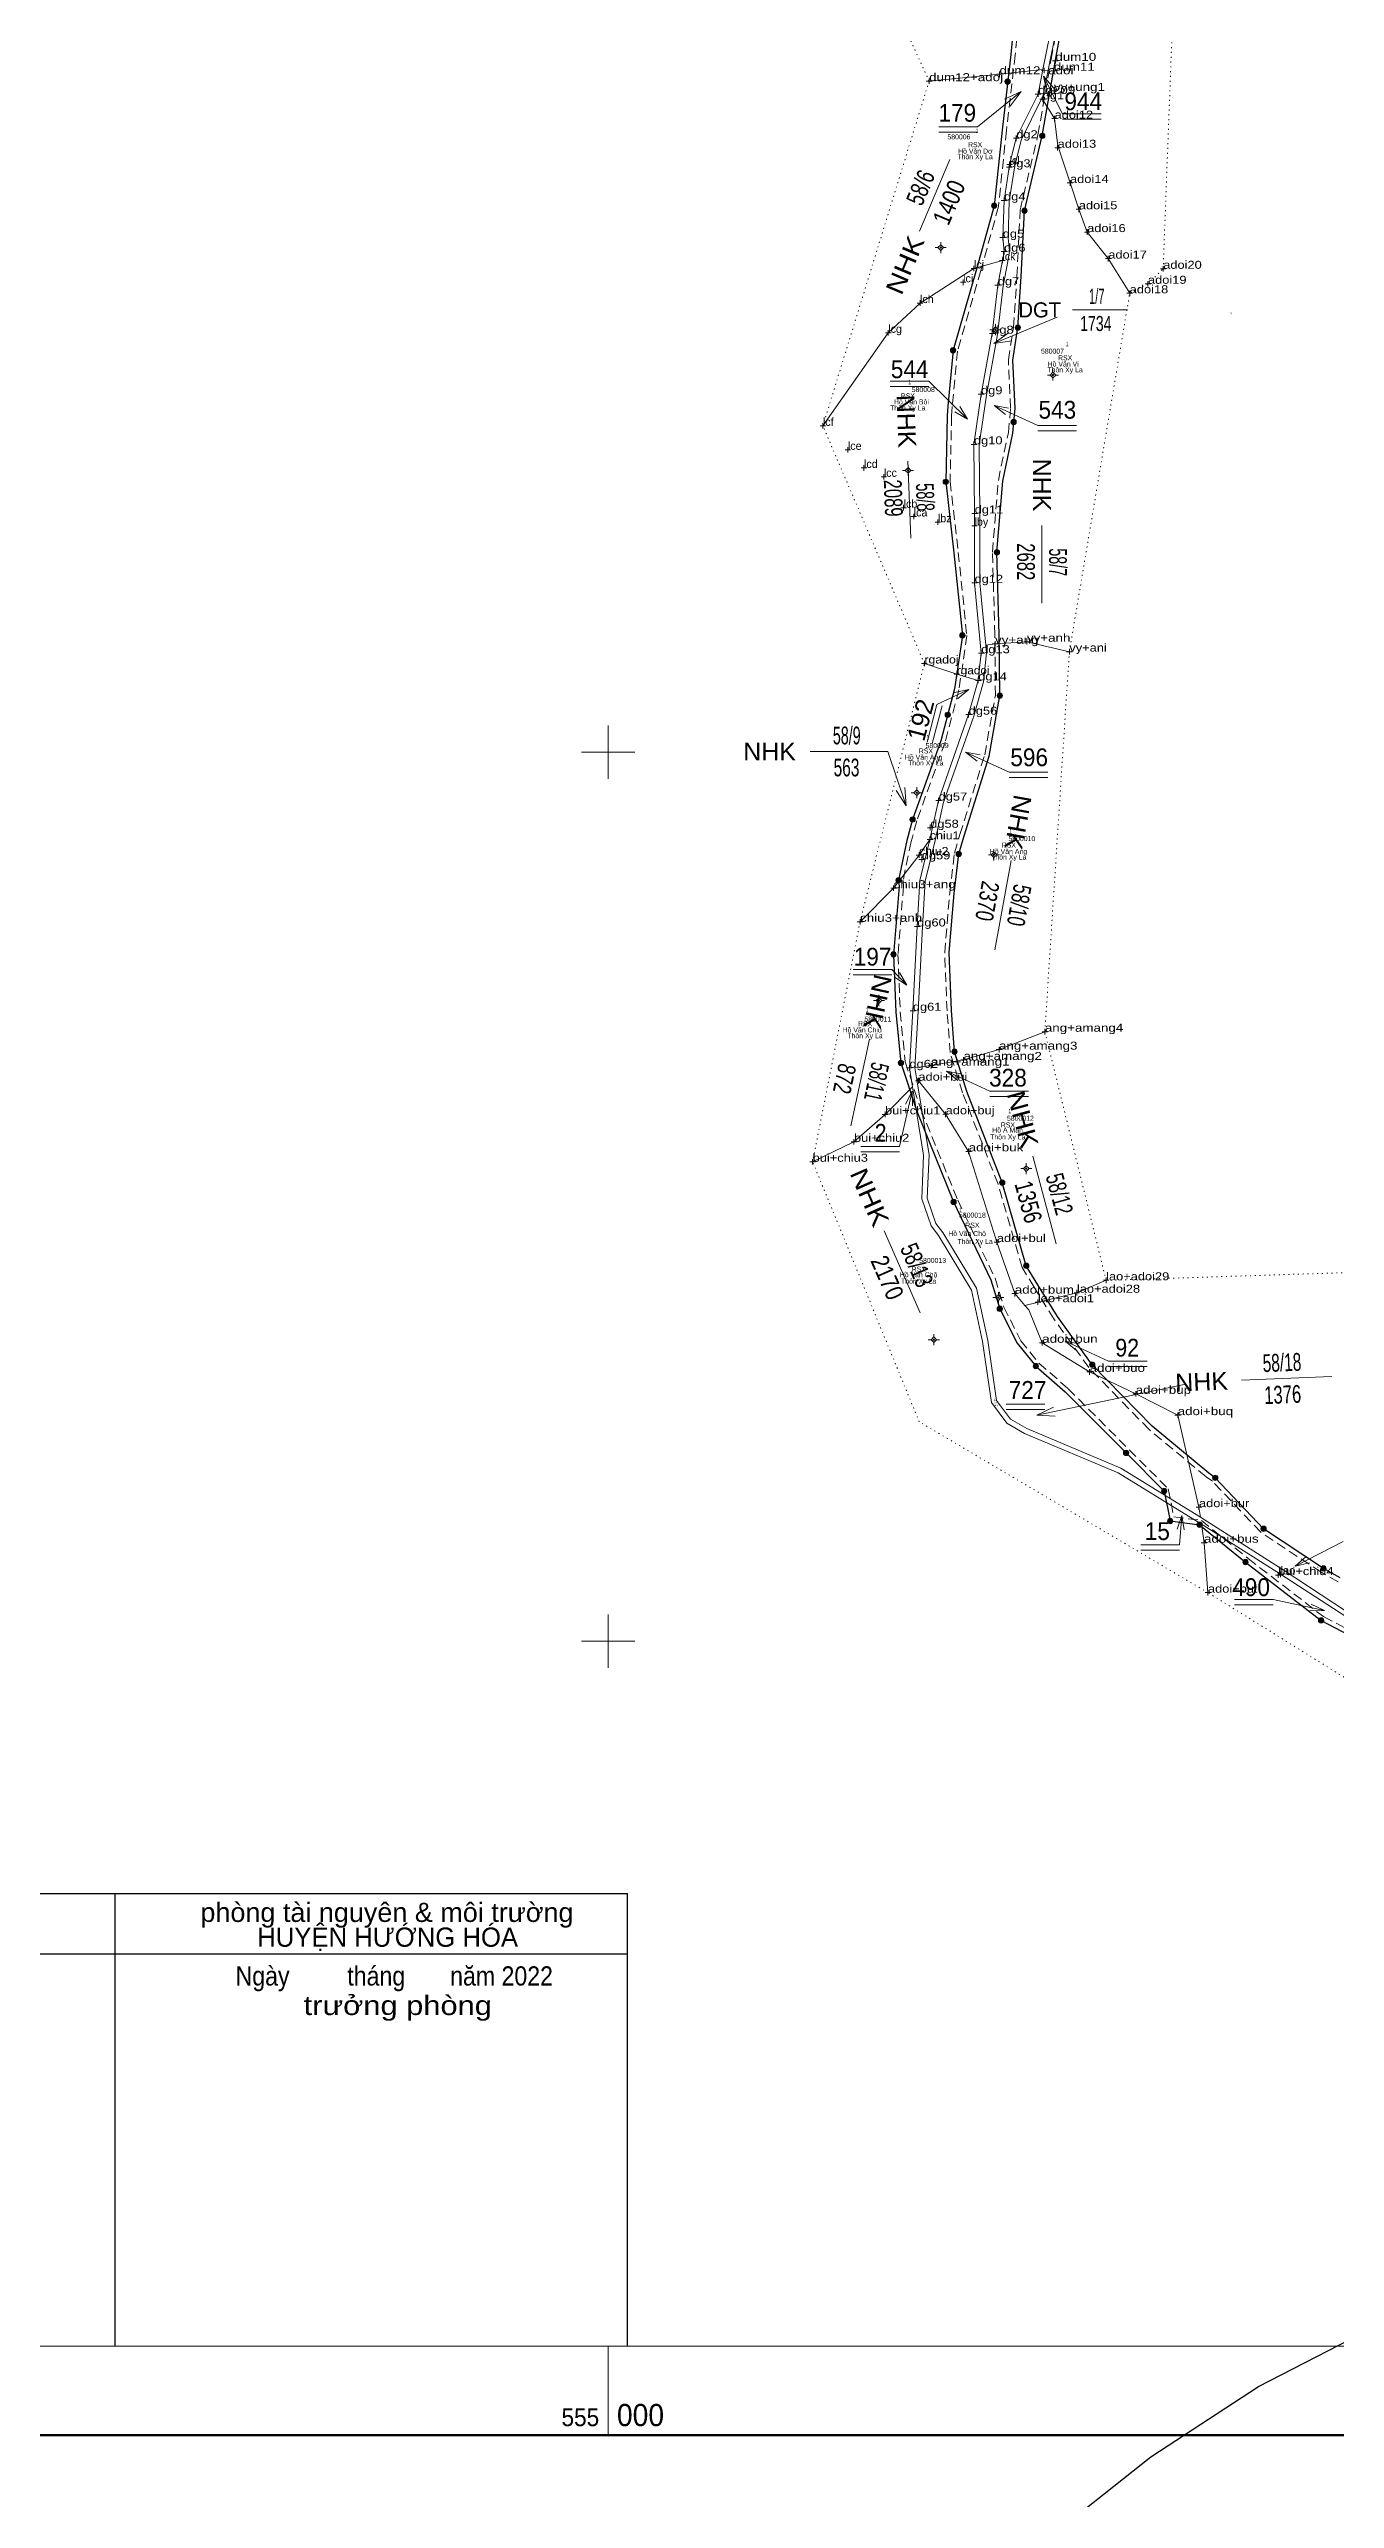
# Model space of a CAD drawing. Header units: metres. Extents: x 549871 to 1817996, y 554690 to 1819539.
# Drawn here: x 554874 to 555164, y 1817207 to 1817758 of the extents above; entities that cross this region are included whole.
import ezdxf
from ezdxf.enums import TextEntityAlignment as Align

# ---------------------------------------------------------------- set-up
doc = ezdxf.new("R2010")
doc.units = ezdxf.units.M
doc.header["$LTSCALE"] = 0.72
doc.linetypes.add('DOTTED', pattern=[1.5, 0.3, -1.2])
doc.linetypes.add('MEDIUM_DASHED', pattern=[4.5, 3, -1.5])
for name, color, linetype, lineweight in [('10', 7, 'Continuous', 13), ('11', 7, 'Continuous', 13), ('12', 7, 'Continuous', 13), ('13', 7, 'Continuous', 13), ('31', 7, 'Continuous', 25), ('50', 7, 'Continuous', 25), ('6', 7, 'Continuous', 13), ('60', 7, 'MEDIUM_DASHED', 13), ('61', 7, 'Continuous', 13), ('62', 7, 'Continuous', 13), ('63', 7, 'Continuous', 13)]:
    doc.layers.add(name, color=color, linetype=linetype, lineweight=lineweight)
for name, color, linetype in [('22', 7, 'Continuous'), ('40', 7, 'Continuous'), ('41', 7, 'Continuous'), ('42', 7, 'Continuous'), ('43', 7, 'Continuous'), ('44', 7, 'Continuous'), ('5', 7, 'Continuous')]:
    doc.layers.add(name, color=color, linetype=linetype)

msp = doc.modelspace()

# ---------------------------------------------------------------- hatches: boundary and pattern name
at = {"layer": '11'}
for points in [[(555075.0098, 1817713.53, 1), (555074.7098, 1817713.53, 1)], [(555087.3098, 1817695.06, 1), (555087.0097, 1817695.06, 1)], [(555100.2698, 1817684.87, 1), (555099.9698, 1817684.87, 1)], [(555067.6498, 1817663.42, 1), (555067.3498, 1817663.42, 1)], [(555069.6198, 1817590.91, 1), (555069.3198, 1817590.91, 1)], [(555086.9797, 1817576.94, 1), (555086.6797, 1817576.94, 1)], [(555061.0997, 1817544.15, 1), (555060.7997, 1817544.15, 1)], [(555094.2498, 1817506.35, 1), (555093.9498, 1817506.35, 1)], [(555087.9697, 1817477.32, 1), (555087.6697, 1817477.32, 1)], [(555073.4598, 1817467.86, 1), (555073.1598, 1817467.86, 1)]]:
    msp.add_hatch(color=256, dxfattribs=at).paths.add_polyline_path(points)
at = {"layer": '61'}
for points in [[(555090.5058, 1817750.8812, 1), (555089.305, 1817750.8812, 1)], [(555098.319, 1817738.6758, 1), (555097.1182, 1817738.6758, 1)], [(555087.475, 1817722.9409, 1), (555086.2742, 1817722.9409, 1)], [(555094.3136, 1817721.8169, 1), (555093.1128, 1817721.8169, 1)], [(555092.815, 1817695.5404, 1), (555091.6142, 1817695.5404, 1)], [(555078.2202, 1817690.4417, 1), (555077.0194, 1817690.4417, 1)], [(555091.868, 1817674.29, 1), (555090.6672, 1817674.29, 1)], [(555076.5813, 1817660.8359, 1), (555075.3805, 1817660.8359, 1)], [(555088.1058, 1817644.9903, 1), (555086.905, 1817644.9903, 1)], [(555080.3234, 1817626.2963, 1), (555079.1226, 1817626.2963, 1)], [(555088.7605, 1817612.739, 1), (555087.5597, 1817612.739, 1)], [(555077.0291, 1817608.4198, 1), (555075.8283, 1817608.4198, 1)], [(555069.1159, 1817584.8856, 1), (555067.9151, 1817584.8856, 1)], [(555079.5001, 1817577.1305, 1), (555078.2993, 1817577.1305, 1)], [(555065.973, 1817571.2253, 1), (555064.7722, 1817571.2253, 1)], [(555064.8367, 1817554.5341, 1), (555063.6359, 1817554.5341, 1)], [(555066.4995, 1817530.116, 1), (555065.2987, 1817530.116, 1)], [(555078.5484, 1817532.6256, 1), (555077.3475, 1817532.6256, 1)], [(555089.2996, 1817503.1952, 1), (555088.0988, 1817503.1952, 1)], [(555078.3619, 1817498.8369, 1), (555077.1611, 1817498.8369, 1)], [(555094.7099, 1817484.4892, 1), (555093.5091, 1817484.4892, 1)], [(555088.7386, 1817474.8064, 1), (555087.5377, 1817474.8064, 1)], [(555096.8489, 1817461.9122, 1), (555095.6481, 1817461.9122, 1)], [(555109.5517, 1817462.2256, 1), (555108.3509, 1817462.2256, 1)], [(555117.1663, 1817442.375, 1), (555115.9654, 1817442.375, 1)], [(555137.2394, 1817436.787, 1), (555136.0386, 1817436.787, 1)], [(555125.7297, 1817433.8108, 1), (555124.5289, 1817433.8108, 1)], [(555127.0929, 1817427.0656, 1), (555125.8921, 1817427.0656, 1)], [(555133.7062, 1817426.239, 1), (555132.5053, 1817426.239, 1)], [(555148.1137, 1817425.3166, 1), (555146.9129, 1817425.3166, 1)], [(555144.0425, 1817417.8319, 1), (555142.8417, 1817417.8319, 1)], [(555161.5905, 1817416.3977, 1), (555160.3897, 1817416.3977, 1)], [(555161.055, 1817404.7031, 1), (555159.8542, 1817404.7031, 1)]]:
    msp.add_hatch(color=256, dxfattribs=at).paths.add_polyline_path(points)

# ---------------------------------------------------------------- linework, layer by layer
at = {"layer": '10', "linetype": 'DOTTED'}
for p, q in [((555072.23, 1817750.97), (555048.43, 1817803.76)), ((555072.23, 1817750.97), (555048.34, 1817673.43)), ((555103.8, 1817622.63), (555117.38, 1817703.26)), ((555071.18, 1817619.97), (555048.34, 1817673.43)), ((555056.71, 1817561.86), (555071.18, 1817619.97)), ((555103.8, 1817622.63), (555098.28, 1817537.13)), ((555056.71, 1817561.86), (555046.03, 1817507.88)), ((555112.07, 1817481.21), (555098.28, 1817537.13))]:
    msp.add_line(p, q, dxfattribs=at)
at = {"layer": '10'}
for p, q in [((555086.79, 1817691.94), (555101.08, 1817697.85)), ((555067.09, 1817587.93), (555062.95, 1817600.18)), ((555096.52, 1817450.84), (555129.64, 1817457.81))]:
    msp.add_line(p, q, dxfattribs=at)
at = {"layer": '10', "linetype": 'DOTTED'}
for points in [[(555117.38, 1817703.26), (555121.49, 1817705.38), (555124.91, 1817708.76), (555128.17, 1817795.15), (555098.77, 1817834.73)], [(555134.99, 1817410.95), (555070.01, 1817449.39), (555046.03, 1817507.88)], [(555112.07, 1817481.21), (555194.81, 1817483.86), (555230.31, 1817476.88), (555242.77, 1817476.03)], [(555257.89, 1817377.42), (555177.5, 1817384.54), (555134.99, 1817410.95)]]:
    msp.add_lwpolyline(points, dxfattribs=at)
at = {"layer": '10'}
for points in [[(555068.08, 1817824.15), (555075.27, 1817820.19), (555088.89, 1817809.67), (555093.11, 1817805.69), (555095.35, 1817802.08), (555097.66, 1817795.16), (555098.94, 1817787.48), (555099.08, 1817778.51), (555099, 1817770.65), (555099.47, 1817761.73), (555097.86, 1817753.63)], [(555072.19, 1817823.25), (555075.93, 1817821.2), (555089.67, 1817810.58), (555094.05, 1817806.46), (555096.45, 1817802.6), (555098.83, 1817795.45), (555100.14, 1817787.59), (555100.28, 1817778.51), (555100.2, 1817770.68), (555100.67, 1817761.65), (555097.84, 1817747.54), (555097.63, 1817747.11)], [(555072.23, 1817750.97), (555088.08, 1817752.52), (555097.86, 1817753.63)], [(555088.74, 1817710.66), (555089.1, 1817712.62), (555088.81, 1817715.77), (555089.11, 1817724.14), (555090.24, 1817731.6), (555090.35, 1817732.26), (555091.85, 1817738.13), (555096.76, 1817748.07), (555097.86, 1817753.63)], [(555085.01, 1817624.09), (555083.66, 1817638.12), (555083.69, 1817653.74), (555083.53, 1817669.19), (555085.12, 1817680.37), (555087.63, 1817693.95), (555088.88, 1817704.92), (555089.92, 1817710.44), (555090.3, 1817712.73), (555090.01, 1817715.73), (555090.29, 1817723.96), (555091.51, 1817731.96), (555092.98, 1817737.71), (555097.63, 1817747.11)], [(555097.63, 1817747.11), (555100.47, 1817742.54), (555101.2, 1817736.4), (555103.95, 1817728.07), (555105.93, 1817722.15), (555107.8, 1817717.02), (555112.56, 1817711.06), (555117.38, 1817703.26)], [(555048.34, 1817673.43), (555063.05, 1817694.36), (555070.21, 1817701.05), (555082.33, 1817708.84), (555088.74, 1817710.66)], [(555088.74, 1817710.66), (555087.69, 1817705.06), (555086.45, 1817694.17), (555083.93, 1817680.54), (555082.33, 1817669.27), (555082.49, 1817653.72), (555082.47, 1817650.95), (555082.46, 1817638.12), (555083.97, 1817622.28), (555083.3, 1817616.17)], [(555090.87, 1817692.54), (555086.79, 1817691.94), (555090.1, 1817694.39)], [(555085.01, 1817624.09), (555085.17, 1817622.4), (555084.46, 1817615.85), (555082.29, 1817608.14), (555075.51, 1817588.75), (555073.61, 1817580.15), (555071.32, 1817571.01), (555070.76, 1817560.74), (555069.77, 1817541.79), (555069.02, 1817529.02), (555072.69, 1817529.5), (555079.97, 1817530.78), (555087.97, 1817533.1), (555098.28, 1817537.13)], [(555085.01, 1817624.09), (555087.08, 1817624.39), (555094.26, 1817624.86), (555103.8, 1817622.63)], [(555083.3, 1817616.17), (555078.48, 1817617.55), (555071.18, 1817619.97)], [(555083.3, 1817616.17), (555081.14, 1817608.46), (555074.38, 1817589.14), (555072.44, 1817580.41)], [(555066.76, 1817592.04), (555067.09, 1817587.93), (555064.86, 1817591.4)], [(555072.44, 1817580.41), (555069.98, 1817576.89), (555064.25, 1817569.42), (555056.71, 1817561.86)], [(555072.44, 1817580.41), (555070.13, 1817571.19), (555069.56, 1817560.81), (555068.58, 1817541.86), (555067.81, 1817529.01)], [(555151.3, 1817415.07), (555133.93, 1817426.11), (555133.51, 1817426.37), (555114.81, 1817437.87), (555093.67, 1817446.76), (555089.76, 1817449.04), (555086.28, 1817453.69), (555084.28, 1817467.45), (555081.76, 1817479.01), (555074.37, 1817491.27), (555072.67, 1817493.45), (555070.62, 1817499.52), (555071.01, 1817509.39), (555068.5, 1817524.77), (555067.81, 1817529.01)], [(555151.95, 1817416.08), (555134.56, 1817427.13), (555133.29, 1817427.91), (555115.36, 1817438.94), (555094.2, 1817447.84), (555090.57, 1817449.96), (555087.42, 1817454.16), (555085.46, 1817467.66), (555082.89, 1817479.46), (555075.36, 1817491.96), (555073.74, 1817494.03), (555071.83, 1817499.69), (555072.22, 1817509.46), (555069.55, 1817525.83), (555069.4, 1817526.73), (555069.02, 1817529.02)], [(555069.4, 1817526.73), (555069.83, 1817526.11), (555075.96, 1817518.56), (555081.13, 1817510.22), (555087.48, 1817489.82), (555091.52, 1817478.22), (555093.78, 1817475.57)], [(555046.03, 1817507.88), (555055.34, 1817512.37), (555062.33, 1817518.53), (555068.5, 1817524.77)], [(555093.78, 1817475.57), (555105.5, 1817478.42), (555112.07, 1817481.21)], [(555093.78, 1817475.57), (555094.66, 1817474.55), (555097.69, 1817467.15), (555108.36, 1817460.6), (555118.73, 1817455.67), (555128.18, 1817450.88), (555132.97, 1817430.17), (555133.29, 1817427.91)], [(555100.64, 1817450.68), (555096.52, 1817450.84), (555100.23, 1817452.64)], [(555133.51, 1817426.37), (555134.1, 1817422.19), (555134.99, 1817410.95)], [(555242.9, 1817387.79), (555230.37, 1817395.23), (555221.85, 1817398.56), (555211, 1817399.87), (555199.82, 1817400.36), (555191.06, 1817401.07), (555183.65, 1817402.15), (555175.53, 1817403.83), (555165.79, 1817405.76), (555151.3, 1817415.07)], [(555242.53, 1817390.72), (555230.73, 1817396.16), (555221.97, 1817399.55), (555211.12, 1817400.86), (555191.21, 1817402.06), (555183.8, 1817403.14), (555175.73, 1817404.82), (555166.18, 1817406.7), (555151.95, 1817416.08)]]:
    msp.add_lwpolyline(points, dxfattribs=at)
at = {"layer": '11'}
for p, q in [((555074.23, 1817713.53), (555073.61, 1817713.53)), ((555074.86, 1817714.78), (555074.86, 1817714.15)), ((555074.86, 1817712.9), (555074.86, 1817712.28)), ((555076.11, 1817713.53), (555075.48, 1817713.53)), ((555087.16, 1817696.31), (555087.16, 1817695.68)), ((555086.53, 1817695.06), (555085.91, 1817695.06)), ((555087.16, 1817694.43), (555087.16, 1817693.81)), ((555088.41, 1817695.06), (555087.78, 1817695.06)), ((555099.49, 1817684.87), (555098.87, 1817684.87)), ((555100.12, 1817686.12), (555100.12, 1817685.49)), ((555101.37, 1817684.87), (555100.74, 1817684.87)), ((555100.12, 1817684.24), (555100.12, 1817683.62)), ((555066.87, 1817663.42), (555066.25, 1817663.42)), ((555067.5, 1817664.67), (555067.5, 1817664.04)), ((555067.5, 1817662.79), (555067.5, 1817662.17)), ((555068.75, 1817663.42), (555068.12, 1817663.42)), ((555069.47, 1817592.16), (555069.47, 1817591.53)), ((555068.84, 1817590.91), (555068.22, 1817590.91)), ((555069.47, 1817590.28), (555069.47, 1817589.66)), ((555070.72, 1817590.91), (555070.09, 1817590.91)), ((555086.2, 1817576.94), (555085.58, 1817576.94)), ((555086.83, 1817578.19), (555086.83, 1817577.56)), ((555086.83, 1817576.31), (555086.83, 1817575.69)), ((555088.08, 1817576.94), (555087.45, 1817576.94)), ((555060.32, 1817544.15), (555059.7, 1817544.15)), ((555060.95, 1817545.4), (555060.95, 1817544.77)), ((555060.95, 1817543.52), (555060.95, 1817542.9)), ((555062.2, 1817544.15), (555061.57, 1817544.15)), ((555093.47, 1817506.35), (555092.85, 1817506.35)), ((555094.1, 1817507.6), (555094.1, 1817506.97)), ((555094.1, 1817505.72), (555094.1, 1817505.1)), ((555095.35, 1817506.35), (555094.72, 1817506.35)), ((555087.19, 1817477.32), (555086.57, 1817477.32)), ((555087.82, 1817478.57), (555087.82, 1817477.94)), ((555087.82, 1817476.69), (555087.82, 1817476.07)), ((555089.07, 1817477.32), (555088.44, 1817477.32)), ((555072.69, 1817467.86), (555072.06, 1817467.86)), ((555073.31, 1817469.11), (555073.31, 1817468.48)), ((555073.31, 1817467.23), (555073.31, 1817466.61)), ((555074.56, 1817467.86), (555073.94, 1817467.86))]:
    msp.add_line(p, q, dxfattribs=at)
for points in [[(555074.86, 1817714.15), (555074.23, 1817713.53), (555074.86, 1817712.9), (555075.48, 1817713.53)], [(555087.16, 1817695.68), (555086.53, 1817695.06), (555087.16, 1817694.43), (555087.78, 1817695.06)], [(555100.12, 1817685.49), (555099.49, 1817684.87), (555100.12, 1817684.24), (555100.74, 1817684.87)], [(555067.5, 1817664.04), (555066.87, 1817663.42), (555067.5, 1817662.79), (555068.12, 1817663.42)], [(555069.47, 1817591.53), (555068.84, 1817590.91), (555069.47, 1817590.28), (555070.09, 1817590.91)], [(555086.83, 1817577.56), (555086.2, 1817576.94), (555086.83, 1817576.31), (555087.45, 1817576.94)], [(555060.95, 1817544.77), (555060.32, 1817544.15), (555060.95, 1817543.52), (555061.57, 1817544.15)], [(555094.1, 1817506.97), (555093.47, 1817506.35), (555094.1, 1817505.72), (555094.72, 1817506.35)], [(555087.82, 1817477.94), (555087.19, 1817477.32), (555087.82, 1817476.69), (555088.44, 1817477.32)], [(555073.31, 1817468.48), (555072.69, 1817467.86), (555073.31, 1817467.23), (555073.94, 1817467.86)]]:
    msp.add_lwpolyline(points, close=True, dxfattribs=at)
for centre in [(555074.8598, 1817713.53), (555087.1597, 1817695.06), (555100.1198, 1817684.87), (555067.4998, 1817663.42), (555069.4698, 1817590.91), (555086.8297, 1817576.94), (555060.9497, 1817544.15), (555094.0998, 1817506.35), (555087.8197, 1817477.32), (555073.3098, 1817467.86)]:
    msp.add_circle(centre, 0.15, dxfattribs=at)
at = {"layer": '12'}
for p, q in [((555072.86, 1817750.97), (555071.61, 1817750.97)), ((555072.23, 1817750.34), (555072.23, 1817751.59)), ((555088.7, 1817752.52), (555087.46, 1817752.52)), ((555088.08, 1817751.9), (555088.08, 1817753.15)), ((555100.94, 1817753.32), (555099.7, 1817753.32)), ((555101.27, 1817755.54), (555100.02, 1817755.54)), ((555100.32, 1817752.69), (555100.32, 1817753.94)), ((555100.65, 1817754.92), (555100.65, 1817756.17)), ((555097.39, 1817748.07), (555096.14, 1817748.07)), ((555096.76, 1817747.45), (555096.76, 1817748.7)), ((555098.42, 1817746.9), (555097.17, 1817746.9)), ((555097.8, 1817746.28), (555097.8, 1817747.53)), ((555100.98, 1817748.77), (555099.73, 1817748.77)), ((555100.35, 1817748.14), (555100.35, 1817749.39)), ((555101.09, 1817742.54), (555099.85, 1817742.54)), ((555100.47, 1817741.92), (555100.47, 1817743.16)), ((555092.47, 1817738.13), (555091.23, 1817738.13)), ((555091.85, 1817737.5), (555091.85, 1817738.75)), ((555101.79, 1817735.98), (555100.54, 1817735.98)), ((555101.16, 1817735.36), (555101.16, 1817736.61)), ((555090.87, 1817731.6), (555089.62, 1817731.6)), ((555090.97, 1817732.26), (555089.72, 1817732.26)), ((555090.24, 1817730.97), (555090.24, 1817732.22)), ((555090.35, 1817731.64), (555090.35, 1817732.88)), ((555089.73, 1817724.14), (555088.48, 1817724.14)), ((555089.11, 1817723.52), (555089.11, 1817724.77)), ((555104.58, 1817728.07), (555103.33, 1817728.07)), ((555103.95, 1817727.45), (555103.95, 1817728.7)), ((555106.55, 1817722.15), (555105.3, 1817722.15)), ((555105.93, 1817721.53), (555105.93, 1817722.77)), ((555089.44, 1817715.77), (555088.19, 1817715.77)), ((555089.73, 1817712.62), (555088.48, 1817712.62)), ((555088.81, 1817715.15), (555088.81, 1817716.39)), ((555089.1, 1817711.99), (555089.1, 1817713.24)), ((555108.43, 1817717.02), (555107.18, 1817717.02)), ((555107.8, 1817716.4), (555107.8, 1817717.65)), ((555082.96, 1817708.84), (555081.71, 1817708.84)), ((555082.33, 1817708.22), (555082.33, 1817709.46)), ((555089.36, 1817710.66), (555088.11, 1817710.66)), ((555088.74, 1817710.03), (555088.74, 1817711.28)), ((555113.19, 1817711.06), (555111.94, 1817711.06)), ((555112.56, 1817710.44), (555112.56, 1817711.69)), ((555125.54, 1817708.76), (555124.29, 1817708.76)), ((555124.91, 1817708.14), (555124.91, 1817709.39)), ((555070.21, 1817700.42), (555070.21, 1817701.67)), ((555080.53, 1817705.72), (555079.28, 1817705.72)), ((555079.9, 1817705.1), (555079.9, 1817706.35)), ((555088.31, 1817705.06), (555087.06, 1817705.06)), ((555087.69, 1817704.43), (555087.69, 1817705.68)), ((555118.01, 1817703.26), (555116.76, 1817703.26)), ((555117.38, 1817702.64), (555117.38, 1817703.89)), ((555122.11, 1817705.38), (555120.87, 1817705.38)), ((555121.49, 1817704.76), (555121.49, 1817706.01)), ((555070.83, 1817701.05), (555069.59, 1817701.05)), ((555063.67, 1817694.36), (555062.42, 1817694.36)), ((555063.05, 1817693.74), (555063.05, 1817694.98)), ((555087.08, 1817694.17), (555085.83, 1817694.17)), ((555086.45, 1817693.54), (555086.45, 1817694.79)), ((555084.56, 1817680.54), (555083.31, 1817680.54)), ((555083.93, 1817679.92), (555083.93, 1817681.16)), ((555048.34, 1817672.8), (555048.34, 1817674.05)), ((555048.96, 1817673.43), (555047.71, 1817673.43)), ((555053.97, 1817667.41), (555053.97, 1817668.66)), ((555082.95, 1817669.27), (555081.71, 1817669.27)), ((555082.33, 1817668.64), (555082.33, 1817669.89)), ((555054.59, 1817668.03), (555053.35, 1817668.03)), ((555058.21, 1817663.96), (555056.96, 1817663.96)), ((555057.59, 1817663.34), (555057.59, 1817664.59)), ((555062.68, 1817661.97), (555061.43, 1817661.97)), ((555062.06, 1817661.35), (555062.06, 1817662.6)), ((555067.13, 1817655.01), (555065.88, 1817655.01)), ((555066.51, 1817654.39), (555066.51, 1817655.64)), ((555069.39, 1817653.05), (555068.14, 1817653.05)), ((555068.77, 1817652.42), (555068.77, 1817653.67)), ((555074.84, 1817651.75), (555073.59, 1817651.75)), ((555074.22, 1817651.13), (555074.22, 1817652.37)), ((555083.12, 1817653.72), (555081.87, 1817653.72)), ((555082.49, 1817653.1), (555082.49, 1817654.35)), ((555083.09, 1817650.95), (555081.85, 1817650.95)), ((555082.47, 1817650.33), (555082.47, 1817651.58)), ((555083.09, 1817638.12), (555081.84, 1817638.12)), ((555082.46, 1817637.49), (555082.46, 1817638.74)), ((555087.71, 1817624.39), (555086.46, 1817624.39)), ((555087.08, 1817623.77), (555087.08, 1817625.02)), ((555094.88, 1817624.86), (555093.63, 1817624.86)), ((555094.26, 1817624.23), (555094.26, 1817625.48)), ((555071.8, 1817619.97), (555070.56, 1817619.97)), ((555071.18, 1817619.35), (555071.18, 1817620.6)), ((555084.6, 1817622.28), (555083.35, 1817622.28)), ((555083.97, 1817621.66), (555083.97, 1817622.91)), ((555104.42, 1817622.63), (555103.17, 1817622.63)), ((555103.8, 1817622.01), (555103.8, 1817623.26)), ((555079.1, 1817617.55), (555077.86, 1817617.55)), ((555078.48, 1817616.93), (555078.48, 1817618.18)), ((555083.93, 1817616.17), (555082.68, 1817616.17)), ((555083.3, 1817615.55), (555083.3, 1817616.8)), ((555081.76, 1817608.46), (555080.51, 1817608.46)), ((555081.14, 1817607.83), (555081.14, 1817609.08)), ((555075.01, 1817589.14), (555073.76, 1817589.14)), ((555074.38, 1817588.52), (555074.38, 1817589.77)), ((555073.07, 1817580.41), (555071.82, 1817580.41)), ((555073.11, 1817583.02), (555071.86, 1817583.02)), ((555072.44, 1817579.79), (555072.44, 1817581.04)), ((555072.49, 1817582.4), (555072.49, 1817583.64)), ((555070.6, 1817576.89), (555069.36, 1817576.89)), ((555071.21, 1817575.91), (555069.96, 1817575.91)), ((555069.98, 1817576.27), (555069.98, 1817577.51)), ((555070.59, 1817575.29), (555070.59, 1817576.53)), ((555064.87, 1817569.42), (555063.62, 1817569.42)), ((555064.25, 1817568.8), (555064.25, 1817570.04)), ((555057.34, 1817561.86), (555056.09, 1817561.86)), ((555056.71, 1817561.23), (555056.71, 1817562.48)), ((555070.18, 1817560.81), (555068.93, 1817560.81)), ((555069.56, 1817560.18), (555069.56, 1817561.43)), ((555069.2, 1817541.86), (555067.95, 1817541.86)), ((555068.58, 1817541.23), (555068.58, 1817542.48)), ((555098.9, 1817537.13), (555097.65, 1817537.13)), ((555098.28, 1817536.5), (555098.28, 1817537.75)), ((555080.59, 1817530.78), (555079.35, 1817530.78)), ((555079.97, 1817530.16), (555079.97, 1817531.4)), ((555088.59, 1817533.1), (555087.35, 1817533.1)), ((555087.97, 1817532.48), (555087.97, 1817533.72)), ((555068.43, 1817529.01), (555067.19, 1817529.01)), ((555067.81, 1817528.38), (555067.81, 1817529.63)), ((555070.45, 1817526.11), (555069.21, 1817526.11)), ((555069.83, 1817525.49), (555069.83, 1817526.74)), ((555073.31, 1817529.5), (555072.07, 1817529.5)), ((555072.69, 1817528.88), (555072.69, 1817530.13)), ((555062.95, 1817518.53), (555061.7, 1817518.53)), ((555062.33, 1817517.91), (555062.33, 1817519.16)), ((555076.59, 1817518.56), (555075.34, 1817518.56)), ((555075.96, 1817517.93), (555075.96, 1817519.18)), ((555046.03, 1817507.26), (555046.03, 1817508.5)), ((555055.97, 1817512.37), (555054.72, 1817512.37)), ((555055.34, 1817511.74), (555055.34, 1817512.99)), ((555081.76, 1817510.22), (555080.51, 1817510.22)), ((555081.13, 1817509.6), (555081.13, 1817510.85)), ((555046.65, 1817507.88), (555045.41, 1817507.88)), ((555088.11, 1817489.82), (555086.86, 1817489.82)), ((555087.48, 1817489.19), (555087.48, 1817490.44)), ((555112.7, 1817481.21), (555111.45, 1817481.21)), ((555112.07, 1817480.59), (555112.07, 1817481.84)), ((555092.14, 1817478.22), (555090.89, 1817478.22)), ((555091.52, 1817477.59), (555091.52, 1817478.84)), ((555097.35, 1817476.29), (555096.1, 1817476.29)), ((555096.73, 1817475.67), (555096.73, 1817476.91)), ((555106.12, 1817478.42), (555104.88, 1817478.42)), ((555105.5, 1817477.8), (555105.5, 1817479.05)), ((555098.31, 1817467.15), (555097.07, 1817467.15)), ((555097.69, 1817466.53), (555097.69, 1817467.78)), ((555108.99, 1817460.6), (555107.74, 1817460.6)), ((555108.36, 1817459.98), (555108.36, 1817461.23)), ((555119.36, 1817455.67), (555118.11, 1817455.67)), ((555118.73, 1817455.05), (555118.73, 1817456.29)), ((555128.8, 1817450.88), (555127.55, 1817450.88)), ((555128.18, 1817450.25), (555128.18, 1817451.5)), ((555133.59, 1817430.17), (555132.34, 1817430.17)), ((555132.97, 1817429.55), (555132.97, 1817430.8)), ((555134.72, 1817422.19), (555133.48, 1817422.19)), ((555134.1, 1817421.56), (555134.1, 1817422.81)), ((555151.43, 1817414.9), (555150.18, 1817414.9)), ((555151.93, 1817415.07), (555150.68, 1817415.07)), ((555150.8, 1817414.27), (555150.8, 1817415.52)), ((555151.3, 1817414.45), (555151.3, 1817415.7)), ((555135.61, 1817410.95), (555134.36, 1817410.95)), ((555134.99, 1817410.33), (555134.99, 1817411.57))]:
    msp.add_line(p, q, dxfattribs=at)
at = {"layer": '13'}
for p, q in [((555070.06, 1817717.24), (555076.89, 1817733.36)), ((555104.53, 1817699.52), (555116.86, 1817699.52)), ((555067.47, 1817665.52), (555068.15, 1817648.14)), ((555097.64, 1817650.99), (555097.64, 1817633.53)), ((555045.47, 1817600.18), (555062.95, 1817600.18)), ((555090.69, 1817575.68), (555087.02, 1817555.53)), ((555058.82, 1817535.45), (555054.6, 1817515.94)), ((555095.55, 1817509.13), (555100.87, 1817489.39)), ((555062.15, 1817492.35), (555070.26, 1817473.86)), ((555142.52, 1817458.75), (555162.86, 1817459.57))]:
    msp.add_line(p, q, dxfattribs=at)
at = {"layer": '31'}
msp.add_lwpolyline([(555097.19, 1817196.75), (555122.15, 1817216.58), (555146.34, 1817232.35), (555174.93, 1817247.07), (555207.55, 1817262.9), (555235.61, 1817277.67), (555302.82, 1817321.01), (555347.06, 1817352.27), (555367.68, 1817369.19), (555400.84, 1817390.18), (555429.36, 1817414.28), (555453.05, 1817430.82), (555484.89, 1817457.7), (555496.17, 1817476.95), (555504.25, 1817495), (555509.95, 1817518.28), (555512.37, 1817542.84), (555512.97, 1817572.19), (555512.52, 1817626.42), (555507.76, 1817679.21), (555500.82, 1817723.09), (555501.58, 1817739.64)], dxfattribs=at)
at = {"layer": '50'}
for points in [[(555092.51, 1817776.83), (555090.6, 1817756.94), (555088.65, 1817739.97), (555086.87, 1817722.94), (555082.93, 1817708.66), (555077.62, 1817690.44), (555076.43, 1817677.85), (555076.29, 1817675.65), (555075.98, 1817660.84), (555077.81, 1817644.85), (555079.72, 1817626.3), (555077.98, 1817614.24), (555074.88, 1817602.6), (555068.52, 1817584.89), (555067.26, 1817580.14), (555065.37, 1817571.23), (555065.47, 1817569.84), (555064.24, 1817554.53), (555064.75, 1817541.52), (555065.9, 1817530.12), (555069.48, 1817519.23), (555077.76, 1817498.84), (555086.13, 1817481.31), (555088.14, 1817474.81), (555092.03, 1817467.07), (555096.25, 1817461.91), (555102.85, 1817456.09), (555116.57, 1817442.37), (555125.13, 1817433.81), (555126.5, 1817427.07), (555133.11, 1817426.24), (555143.44, 1817417.83), (555160.45, 1817404.7), (555166.63, 1817401.49)], [(555164.71, 1817414.29), (555160.99, 1817416.4), (555147.51, 1817425.32), (555136.64, 1817436.79), (555135.17, 1817437.84), (555122.41, 1817448.38), (555108.95, 1817462.23), (555101.14, 1817473.09), (555096.72, 1817480.19), (555094.11, 1817484.49), (555088.7, 1817503.2), (555080.71, 1817523.71), (555077.95, 1817532.63), (555077.28, 1817541.92), (555076.75, 1817554.93), (555077.86, 1817568.25), (555078.9, 1817577.13), (555080.12, 1817581.21), (555085.72, 1817599.16), (555088.16, 1817612.74), (555088.04, 1817626.42), (555087.51, 1817644.99), (555088.81, 1817661.02), (555091.09, 1817671.76), (555091.57, 1817677.38), (555091.1, 1817688.23), (555092.21, 1817695.54), (555092.99, 1817707.01), (555093.71, 1817721.82), (555097.72, 1817738.68), (555100.69, 1817755.73), (555104.27, 1817775.41)]]:
    msp.add_lwpolyline(points, dxfattribs=at)
at = {"layer": '6'}
for p, q in [((555097.96, 1817752.07), (555102.25, 1817743.62)), ((555092.95, 1817748.68), (555083.16, 1817740.7)), ((555074.46, 1817740.7), (555083.16, 1817740.7)), ((555102.25, 1817743.62), (555110.95, 1817743.62)), ((555102.25, 1817742.42), (555110.95, 1817742.42)), ((555074.46, 1817739.5), (555083.16, 1817739.5)), ((555063.49, 1817683.5), (555072.19, 1817683.5)), ((555063.49, 1817682.3), (555072.19, 1817682.3)), ((555080.85, 1817674.94), (555072.19, 1817683.5)), ((555086.89, 1817678.03), (555096.68, 1817673.52)), ((555096.68, 1817673.52), (555105.38, 1817673.52)), ((555096.68, 1817672.32), (555105.38, 1817672.32)), ((555081.19, 1817614.09), (555073.98, 1817610.71)), ((555071.78, 1817602.29), (555073.98, 1817610.71)), ((555072.95, 1817601.99), (555075.15, 1817610.41)), ((555080.45, 1817600.05), (555090.24, 1817595.54)), ((555090.24, 1817595.54), (555098.94, 1817595.54)), ((555090.24, 1817594.34), (555098.94, 1817594.34)), ((555055.18, 1817551.15), (555063.88, 1817551.15)), ((555055.18, 1817549.95), (555063.88, 1817549.95)), ((555067.21, 1817547.59), (555063.88, 1817551.15)), ((555076.15, 1817528.24), (555085.94, 1817523.74)), ((555068.41, 1817523.76), (555065.61, 1817511.33)), ((555085.94, 1817523.74), (555094.64, 1817523.74)), ((555085.94, 1817522.54), (555094.64, 1817522.54)), ((555056.9, 1817511.33), (555065.61, 1817511.33)), ((555056.9, 1817510.13), (555065.61, 1817510.13)), ((555102.84, 1817467.51), (555112.62, 1817463)), ((555112.62, 1817463), (555121.33, 1817463)), ((555112.62, 1817461.8), (555121.33, 1817461.8)), ((555089.61, 1817453.36), (555098.31, 1817453.36)), ((555089.61, 1817452.16), (555098.31, 1817452.16)), ((555129.12, 1817428.33), (555128.56, 1817421.69)), ((555119.85, 1817421.69), (555128.56, 1817421.69)), ((555119.85, 1817420.49), (555128.56, 1817420.49)), ((555154.6, 1817416.87), (555165.43, 1817422.47)), ((555140.99, 1817409.4), (555149.69, 1817409.4)), ((555161.22, 1817406.94), (555149.69, 1817409.4)), ((555140.99, 1817408.2), (555149.69, 1817408.2))]:
    msp.add_line(p, q, dxfattribs=at)
for points in [[(555098.88, 1817748.05), (555097.96, 1817752.07), (555100.67, 1817748.96)], [(555089.22, 1817746.93), (555092.95, 1817748.68), (555090.48, 1817745.38)], [(555079.14, 1817677.76), (555080.85, 1817674.94), (555078.01, 1817676.62)], [(555089.46, 1817675.96), (555086.89, 1817678.03), (555090.13, 1817677.41)], [(555077.95, 1817613.45), (555081.19, 1817614.09), (555078.63, 1817612.01)], [(555083.03, 1817597.99), (555080.45, 1817600.05), (555083.7, 1817599.44)], [(555065.61, 1817550.48), (555067.21, 1817547.59), (555064.44, 1817549.38)], [(555078.73, 1817526.18), (555076.15, 1817528.24), (555079.4, 1817527.63)], [(555066.92, 1817520.82), (555068.41, 1817523.76), (555068.48, 1817520.46)], [(555105.41, 1817465.44), (555102.84, 1817467.51), (555106.08, 1817466.89)], [(555128.05, 1817425.2), (555129.12, 1817428.33), (555129.64, 1817425.07)], [(555157.81, 1817417.63), (555154.6, 1817416.87), (555157.07, 1817419.05)], [(555158.25, 1817408.39), (555161.22, 1817406.94), (555157.92, 1817406.83)]]:
    msp.add_lwpolyline(points, dxfattribs=at)
at = {"layer": '60'}
for points in [[(555093.5, 1817776.72), (555091.6, 1817756.84), (555089.64, 1817739.86), (555087.86, 1817722.75), (555083.9, 1817708.39), (555078.61, 1817690.25), (555077.43, 1817677.77), (555077.29, 1817675.6), (555076.98, 1817660.88), (555078.8, 1817644.96), (555080.73, 1817626.28), (555078.96, 1817614.04), (555075.84, 1817602.3), (555069.47, 1817584.59), (555068.23, 1817579.91), (555066.38, 1817571.15), (555066.47, 1817569.83), (555065.24, 1817554.51), (555065.74, 1817541.59), (555066.88, 1817530.33), (555070.42, 1817519.57), (555078.68, 1817499.24), (555087.07, 1817481.68), (555089.07, 1817475.18), (555092.87, 1817467.61), (555096.97, 1817462.61), (555103.54, 1817456.82), (555117.27, 1817443.08), (555126.05, 1817434.3), (555127.33, 1817427.97), (555133.51, 1817427.2), (555144.06, 1817418.62), (555160.99, 1817405.55), (555167, 1817402.43)], [(555164.27, 1817413.39), (555160.47, 1817415.54), (555146.87, 1817424.55), (555135.98, 1817436.03), (555134.56, 1817437.04), (555121.73, 1817447.65), (555108.18, 1817461.58), (555100.31, 1817472.53), (555095.87, 1817479.67), (555093.19, 1817484.08), (555087.75, 1817502.87), (555079.77, 1817523.38), (555076.96, 1817532.44), (555076.28, 1817541.86), (555075.75, 1817554.95), (555076.87, 1817568.35), (555077.92, 1817577.33), (555079.16, 1817581.5), (555084.75, 1817599.4), (555087.16, 1817612.82), (555087.04, 1817626.4), (555086.5, 1817645.02), (555087.82, 1817661.17), (555090.1, 1817671.9), (555090.57, 1817677.4), (555090.09, 1817688.28), (555091.22, 1817695.65), (555091.99, 1817707.07), (555092.72, 1817721.96), (555096.74, 1817738.88), (555099.7, 1817755.9), (555103.28, 1817775.56)]]:
    msp.add_lwpolyline(points, dxfattribs=at)
at = {"layer": '61'}
for centre in [(555089.9054, 1817750.8812), (555097.7186, 1817738.6758), (555086.8746, 1817722.9409), (555093.7132, 1817721.8169), (555092.2146, 1817695.5404), (555077.6198, 1817690.4417), (555091.2676, 1817674.29), (555075.9809, 1817660.8359), (555087.5054, 1817644.9903), (555079.723, 1817626.2963), (555088.1601, 1817612.739), (555076.4287, 1817608.4198), (555068.5155, 1817584.8856), (555078.8997, 1817577.1305), (555065.3726, 1817571.2253), (555064.2363, 1817554.5341), (555065.8991, 1817530.116), (555077.9479, 1817532.6256), (555088.6992, 1817503.1952), (555077.7615, 1817498.8369), (555094.1095, 1817484.4892), (555088.1382, 1817474.8064), (555096.2485, 1817461.9122), (555108.9513, 1817462.2256), (555116.5658, 1817442.375), (555136.639, 1817436.787), (555125.1293, 1817433.8108), (555126.4925, 1817427.0656), (555133.1057, 1817426.239), (555147.5133, 1817425.3166), (555143.4421, 1817417.8319), (555160.9901, 1817416.3977), (555160.4546, 1817404.7031)]:
    msp.add_circle(centre, 0.6004, dxfattribs=at)
at = {"layer": '62', "lineweight": 25}
for p, q in [((554549.12, 1817343.27), (555004.35, 1817343.27)), ((554552, 1817343.27), (554919.58, 1817343.27)), ((554889.11, 1817241.44), (554889.11, 1817343.27)), ((555004.35, 1817241.44), (555004.35, 1817343.27)), ((554549.12, 1817329.66), (555004.35, 1817329.66)), ((554552, 1817329.66), (554919.58, 1817329.66))]:
    msp.add_line(p, q, dxfattribs=at)
at = {"layer": '62'}
msp.add_line((554751.58, 1817343.27), (555001.47, 1817343.27), dxfattribs=at)
at = {"layer": '63'}
for p, q in [((555000, 1817606), (555000, 1817594)), ((554994, 1817600), (555006, 1817600)), ((555000, 1817406), (555000, 1817394)), ((554994, 1817400), (555006, 1817400)), ((555000, 1817241.44), (555000, 1817221.44))]:
    msp.add_line(p, q, dxfattribs=at)
at = {"layer": '63', "lineweight": 53}
msp.add_lwpolyline([(554529.12, 1818042.84), (555681.8, 1818042.84), (555681.8, 1817221.44), (554529.12, 1817221.44)], close=True, dxfattribs=at)
at = {"layer": '63'}
for points in [[(554549.12, 1817241.44), (554549.12, 1818022.84), (555661.8, 1818022.84), (555661.8, 1817241.44)], [(554549.12, 1818022.84), (555661.8, 1818022.84), (555661.8, 1817241.44), (554549.12, 1817241.44)]]:
    msp.add_lwpolyline(points, close=True, dxfattribs=at)

# ---------------------------------------------------------------- texts
at = {"layer": '12'}
for s, width, p in [('dum10', 1.25, (555100.65, 1817755.54)), ('dum12+adoj', 1.25, (555072.24, 1817750.97)), ('dum12+adoi', 1.25, (555088.08, 1817752.52)), ('dum11', 1.25, (555100.32, 1817753.32)), ('dg209', 1.25, (555096.76, 1817748.07)), ('dg1', 1.2, (555097.8, 1817746.9)), ('vy+ung1', 1.25, (555100.35, 1817748.77)), ('dg2', 1.2, (555091.85, 1817738.13)), ('adoi12', 1.2, (555100.47, 1817742.54)), ('adoi13', 1.2, (555101.17, 1817735.99)), ('dg3', 1.2, (555090.25, 1817731.6)), ('adoi14', 1.2, (555103.95, 1817728.07)), ('dg4', 1.2, (555089.11, 1817724.14)), ('adoi15', 1.2, (555105.93, 1817722.15)), ('adoi16', 1.2, (555107.8, 1817717.02)), ('dg5', 1.2, (555088.81, 1817715.77)), ('dg6', 1.2, (555089.11, 1817712.62)), ('adoi17', 1.2, (555112.56, 1817711.06)), ('dg7', 1.2, (555087.69, 1817705.06)), ('adoi19', 1.2, (555121.49, 1817705.39)), ('adoi20', 1.2, (555124.92, 1817708.76)), ('adoi18', 1.2, (555117.38, 1817703.26)), ('dg8', 1.2, (555086.45, 1817694.17)), ('dg9', 1.2, (555083.93, 1817680.54)), ('dg10', 1.2, (555082.33, 1817669.27)), ('dg11', 1.2, (555082.49, 1817653.72)), ('dg12', 1.2, (555082.46, 1817638.12)), ('dg13', 1.2, (555083.97, 1817622.28)), ('vy+ang', 1.25, (555087.08, 1817624.4)), ('vy+anh', 1.25, (555094.26, 1817624.86)), ('vy+ani', 1.2, (555103.8, 1817622.64)), ('rgadoj', 1.15, (555071.18, 1817619.97)), ('rgadoi', 1.1, (555078.48, 1817617.56)), ('dg14', 1.2, (555083.3, 1817616.17)), ('dg56', 1.2, (555081.14, 1817608.46)), ('dg57', 1.2, (555074.38, 1817589.14)), ('chiu1', 1.15, (555072.44, 1817580.41)), ('dg58', 1.2, (555072.49, 1817583.02)), ('chiu2', 1.15, (555069.98, 1817576.89)), ('dg59', 1.2, (555070.59, 1817575.91)), ('chiu3+ang', 1.25, (555064.25, 1817569.42)), ('chiu3+anh', 1.25, (555056.71, 1817561.86)), ('dg60', 1.2, (555069.56, 1817560.81)), ('dg61', 1.2, (555068.58, 1817541.86)), ('ang+amang4', 1.25, (555098.28, 1817537.13)), ('dg62', 1.2, (555067.81, 1817529.01)), ('ang+amang1', 1.25, (555072.69, 1817529.5)), ('ang+amang2', 1.25, (555079.97, 1817530.78)), ('ang+amang3', 1.25, (555087.97, 1817533.1)), ('adoi+bui', 1.2, (555069.83, 1817526.11)), ('bui+chiu1', 1.2, (555062.33, 1817518.53)), ('adoi+buj', 1.2, (555075.96, 1817518.56)), ('bui+chiu2', 1.2, (555055.34, 1817512.37)), ('bui+chiu3', 1.2, (555046.03, 1817507.88)), ('adoi+buk', 1.25, (555081.14, 1817510.22)), ('adoi+bul', 1.2, (555087.49, 1817489.82)), ('lao+adoi29', 1.2, (555112.07, 1817481.22)), ('adoi+bum', 1.25, (555091.52, 1817478.22)), ('lao+adoi1', 1.2, (555096.73, 1817476.29)), ('lao+adoi28', 1.2, (555105.5, 1817478.42)), ('adoi+bun', 1.25, (555097.69, 1817467.16)), ('adoi+buo', 1.25, (555108.36, 1817460.61)), ('adoi+bup', 1.25, (555118.73, 1817455.67)), ('adoi+buq', 1.25, (555128.18, 1817450.88)), ('adoi+bur', 1.2, (555132.97, 1817430.18)), ('adoi+bus', 1.25, (555134.1, 1817422.19)), ('bui+chiu4', 1.2, (555150.8, 1817414.9)), ('lao', 1.05, (555151.3, 1817415.07)), ('adoi+but', 1.2, (555134.99, 1817410.95))]:
    msp.add_text(s, height=1.8, dxfattribs=dict(at, width=width)).set_placement(p)
for s, p in [('lcl', (555090.35, 1817732.26)), ('lck', (555088.74, 1817710.66)), ('lci', (555079.9, 1817705.72)), ('lcj', (555082.33, 1817708.84)), ('lch', (555070.21, 1817701.05)), ('lcg', (555063.05, 1817694.36)), ('lcf', (555048.34, 1817673.43)), ('lce', (555053.97, 1817668.04)), ('lcd', (555057.59, 1817663.97)), ('lcc', (555062.06, 1817661.97)), ('lcb', (555066.51, 1817655.01)), ('lca', (555068.77, 1817653.05)), ('lbz', (555074.22, 1817651.75)), ('lby', (555082.47, 1817650.96))]:
    msp.add_text(s, height=1.8, dxfattribs=at).set_placement(p)
at = {"layer": '13'}
for s, rotation, width, p in [('58/6', 67.027, 0.75, (555072.1446, 1817726.2444)), ('1400', 67.027, 0.85, (555078.5519, 1817722.9244)), ('2089', 272.228, 0.7, (555062.1938, 1817657.0977)), ('58/8', 272.228, 0.6, (555069.3863, 1817657.3127)), ('2682', 270, 0.7, (555092.04, 1817642.855)), ('58/7', 270, 0.6, (555099.24, 1817642.76)), ('2370', 259.674, 0.75, (555083.3907, 1817566.8585)), ('58/10', 259.674, 0.7, (555090.5489, 1817565.9385)), ('872', 257.804, 0.75, (555051.2568, 1817526.9775)), ('58/11', 257.804, 0.65, (555058.4695, 1817526.2775)), ('1356', 285.089, 0.8, (555092.6631, 1817498.3406)), ('58/12', 285.089, 0.7, (555099.6441, 1817500.1056)), ('2170', 293.655, 0.85, (555061.0082, 1817481.0124)), ('58/13', 293.655, 0.75, (555067.6414, 1817483.8324)), ('58/18', 2.296, 0.65, (555151.7249, 1817460.7226)), ('1376', 2.296, 0.7, (555151.8849, 1817453.5182))]:
    msp.add_text(s, height=4, rotation=rotation, dxfattribs=dict(at, width=width)).set_placement(p, align=Align.CENTER)
for rotation, width, p in [(67.027, 1.2, (555071.3116, 1817715.0688)), (272.228, 1.05, (555065.3562, 1817668.4955)), (270, 1.05, (555095.64, 1817654.2)), (259.674, 1.1, (555089.1674, 1817578.477)), (257.804, 1.1, (555057.3567, 1817538.165)), (285.089, 1.15, (555093.0644, 1817510.6512)), (293.655, 1.2, (555059.7413, 1817492.8849)), (2.296, 1.05, (555139.5597, 1817456.6408))]:
    msp.add_text('NHK', height=4, rotation=rotation, dxfattribs=dict(at, width=width)).set_placement(p, align=Align.RIGHT)
msp.add_text('DGT', height=3.398, dxfattribs=at).set_placement((555101.93, 1817697.82), align=Align.RIGHT)
for s, height, width, p in [('1/7', 3.398, 0.55, (555109.965, 1817700.88)), ('1734', 3.398, 0.7, (555109.76, 1817694.76)), ('58/9', 4, 0.6, (555053.71, 1817601.78)), ('563', 4, 0.65, (555053.655, 1817594.58))]:
    msp.add_text(s, height=height, dxfattribs=dict(at, width=width)).set_placement(p, align=Align.CENTER)
at = {"layer": '13', "width": 1.05}
msp.add_text('NHK', height=4, dxfattribs=at).set_placement((555042.27, 1817598.18), align=Align.RIGHT)
at = {"layer": '22', "width": 0.9}
msp.add_text('21', height=0.4, dxfattribs=at).set_placement((555140.125, 1817698.5), align=Align.CENTER)
at = {"layer": '40'}
for width, p in [(0.65, (555083.03, 1817739.29)), (0.65, (555103.29, 1817691.35)), (0.7, (555067.885, 1817682.79)), (0.65, (555071.95, 1817602.91)), (0.65, (555090.62, 1817581.75)), (0.65, (555058.28, 1817541.55)), (0.65, (555090.4, 1817518.78)), (0.65, (555079.28, 1817496.56)), (0.65, (555070.34, 1817486.35))]:
    msp.add_text('1', height=1, dxfattribs=dict(at, width=width)).set_placement(p, align=Align.CENTER)
msp.add_text('24', height=0.2, dxfattribs=at).set_placement((555086.985, 1817454.36), align=Align.CENTER)
at = {"layer": '41', "width": 0.95}
for s, p in [('580006', (555078.95, 1817737.88)), ('580007', (555100.01, 1817689.67)), ('580008', (555070.93, 1817681.04)), ('580009', (555074.04, 1817600.94)), ('5800011', (555060.7, 1817539.42)), ('5800012', (555092.79, 1817517.1))]:
    msp.add_text(s, height=1.125, dxfattribs=at).set_placement(p, align=Align.CENTER)
at = {"layer": '41'}
for s, height, p in [('5800010', 1.125, (555093.11, 1817580.03)), ('5800018', 1.125, (555081.98, 1817495.32)), ('5800013', 1.125, (555073.04, 1817485.11)), ('10006', 0.2249, (555086.905, 1817453.97))]:
    msp.add_text(s, height=height, dxfattribs=at).set_placement(p, align=Align.CENTER)
at = {"layer": '42'}
for height, p in [(1.125, (555082.605, 1817736.11)), (1.125, (555102.855, 1817688.17)), (1.125, (555067.445, 1817679.61)), (1.125, (555071.52, 1817599.73)), (1.125, (555090.185, 1817578.57)), (1.125, (555057.845, 1817538.37)), (1.125, (555089.975, 1817515.6)), (1.125, (555081.975, 1817493.06)), (1.125, (555069.905, 1817483.17)), (0.2249, (555087.18, 1817453.64))]:
    msp.add_text('RSX', height=height, dxfattribs=at).set_placement(p, align=Align.CENTER)
at = {"layer": '43'}
for s, height, p in [('Hồ Văn Dơ', 1.125, (555082.65, 1817734.68)), ('Hồ Văn Vi', 1.125, (555102.41, 1817686.78)), ('Hồ Văn Bôi', 1.125, (555068.27, 1817678.26)), ('Hồ Văn Ang', 1.125, (555070.985, 1817598.32)), ('Hồ Văn Ang', 1.125, (555090.105, 1817577.14)), ('Hồ Văn Chịu', 1.125, (555057.18, 1817536.97)), ('Hồ A Man', 1.125, (555089.9, 1817514.46)), ('Hồ Văn Chộ ', 1.125, (555081.005, 1817491.17)), ('Hồ Văn Chộ ', 1.125, (555070.095, 1817481.9)), ('Hồ Văn Ươi', 0.2249, (555087.25, 1817453.32))]:
    msp.add_text(s, height=height, dxfattribs=at).set_placement(p, align=Align.CENTER)
at = {"layer": '44'}
for height, p in [(1.125, (555082.585, 1817733.41)), (1.125, (555102.845, 1817685.47)), (1.125, (555067.435, 1817676.91)), (1.125, (555071.495, 1817597.03)), (1.125, (555090.175, 1817575.87)), (1.125, (555057.82, 1817535.67)), (1.125, (555089.95, 1817512.9)), (1.125, (555082.585, 1817489.39)), (1.125, (555069.895, 1817480.47)), (0.2249, (555087.47, 1817452.96))]:
    msp.add_text('Thôn Xy La', height=height, dxfattribs=at).set_placement(p, align=Align.CENTER)
at = {"layer": '5'}
for s, width, p in [('179', 0.95, (555078.585, 1817741.85)), ('944', 0.95, (555106.925, 1817744.45)), ('544', 0.95, (555067.86, 1817684.16)), ('543', 0.95, (555101.095, 1817675.05)), ('596', 0.95, (555094.76, 1817596.87)), ('197', 0.95, (555059.525, 1817552.01)), ('328', 0.95, (555089.985, 1817524.8)), ('2', 0.9, (555061.325, 1817512.39)), ('92', 0.9, (555116.82, 1817464.06)), ('727', 0.95, (555094.395, 1817454.55)), ('15', 0.95, (555123.595, 1817422.79)), ('490', 0.95, (555144.705, 1817410.18))]:
    msp.add_text(s, height=4, dxfattribs=dict(at, width=width)).set_placement(p, align=Align.CENTER)
at = {"layer": '5', "width": 1.05}
msp.add_text('192', height=4, rotation=75.354, dxfattribs=at).set_placement((555072.2807, 1817606.7643), align=Align.CENTER)
at = {"layer": '62'}
for s, width, p in [('phòng tài nguyên & môi trường', 1.05, (554950.24, 1817336.87)), ('Ngày         tháng       năm 2022', 0.9, (554951.89, 1817322.56)), ('trưởng phòng', 1.2, (554952.68, 1817315.93))]:
    msp.add_text(s, height=4.322, dxfattribs=dict(at, width=width)).set_placement(p, align=Align.CENTER)
msp.add_text('HUYỆN HƯỚNG HÓA', height=4.322, dxfattribs=at).set_placement((554950.395, 1817331.29), align=Align.CENTER)
at = {"layer": '63', "width": 0.95}
msp.add_text('555', height=4, dxfattribs=at).set_placement((554998, 1817223.44), align=Align.RIGHT)
msp.add_text('000', height=5, dxfattribs=at).set_placement((555002, 1817223.44))

doc.saveas('drawing.dxf')
